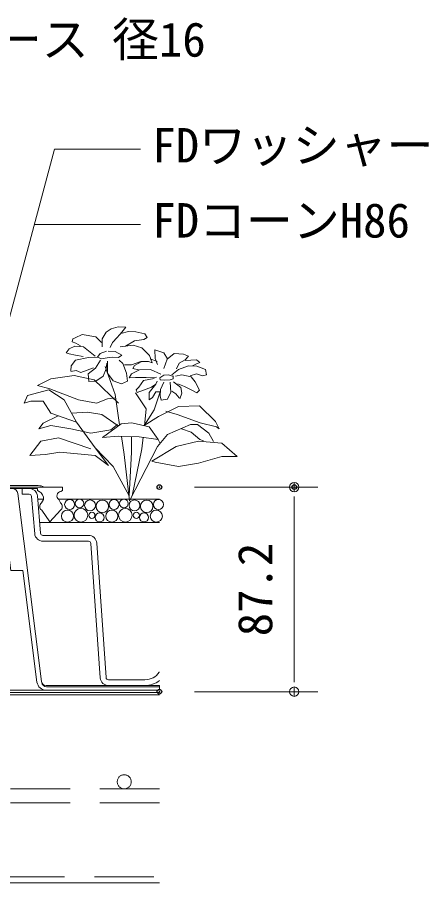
# Model space of a CAD drawing. Units: millimetres, scale not verified. Extents: x -1485 to 1485, y -1050 to 1050.
# Drawn here: x 664 to 839.5, y -250.5 to 118.3 of the extents above; entities that cross this region are included whole.
import ezdxf
from ezdxf.enums import TextEntityAlignment as Align

# ---------------------------------------------------------------- set-up
doc = ezdxf.new("R2010")
doc.units = ezdxf.units.MM
doc.header["$LTSCALE"] = 4
doc.header["$PDMODE"] = 32
doc.header["$PDSIZE"] = 2
doc.linetypes.add('USER1', pattern=[19.05, 12.7, -6.35])
doc.linetypes.add('USER2', pattern=[9.525, 6.35, -3.175])
for name, color, linetype, lineweight in [('0-0_0', 7, 'Continuous', 18), ('0-3_KUTAI', 3, 'Continuous', 18), ('0-4_BOUSUI', 1, 'Continuous', 18), ('0-6_dannnetu', 6, 'Continuous', 18), ('0-7_KANAMONO', 4, 'Continuous', 18), ('0-8_buhin', 2, 'USER2', 18), ('0-9_tensen', 7, 'USER2', 18), ('0-A_sunpo', 7, 'Continuous', 18), ('0-B_MOJI', 7, 'Continuous', 18), ('0-C_ecom', 7, 'Continuous', 18), ('0-D_GREEN', 3, 'Continuous', 18)]:
    doc.layers.add(name, color=color, linetype=linetype, lineweight=lineweight)
doc.layers.add('0-1_DEFPOINTS', color=7, linetype='Continuous')
doc.styles.add('ＭＳ ゴシック', font='')
doc.styles.get('ＭＳ ゴシック').set_extended_font_data('MS Gothic')

# ---------------------------------------------------------------- blocks, each defined once
blk = doc.blocks.new('_Dot')
at = {"layer": '0-0_0'}
for p, q in [((-0.5, 0), (-1, 0)), ((0.25, 0), (-0.25, 0))]:
    blk.add_line(p, q, dxfattribs=at)
blk.add_circle((0, 0), 0.25, dxfattribs=at)
blk = doc.blocks.new('D4')
at = {"layer": '0-1_DEFPOINTS'}
for p in [(2195.259, 968.096), (2252.759, 968.096), (2195.259, 880.896)]:
    blk.add_point(p, dxfattribs=at)
at = {"layer": '0-A_sunpo'}
for p, q in [((2210.259, 968.096), (2262.759, 968.096)), ((2252.759, 888.896), (2252.759, 960.096)), ((2210.259, 880.896), (2262.759, 880.896))]:
    blk.add_line(p, q, dxfattribs=at)
at = {"layer": '0-A_sunpo', "xscale": 8, "yscale": 8}
for p, rotation in [((2252.759, 968.096), 90), ((2252.759, 880.896), 270)]:
    blk.add_blockref('_Dot', p, dxfattribs=dict(at, rotation=rotation))
at = {"layer": '0-A_sunpo', "style": 'ＭＳ ゴシック'}
blk.add_text('87.2', height=14.66, rotation=90, dxfattribs=at).set_placement((2247.759, 904.496), align=Align.BOTTOM_LEFT)

msp = doc.modelspace()

# ---------------------------------------------------------------- linework, layer by layer
at = {"layer": '0-3_KUTAI'}
msp.add_line((724.651, -170.504), (-674.699, -170.504), dxfattribs=at)
at = {"layer": '0-4_BOUSUI'}
msp.add_lwpolyline([(724.651, -169.504), (549.651, -169.504), (549.651, -168.504), (724.651, -168.504)], dxfattribs=at)
at = {"layer": '0-6_dannnetu'}
msp.add_line((724.651, -250.504), (-674.699, -250.504), dxfattribs=at)
at = {"layer": '0-7_KANAMONO'}
for p, q in [((672.986, -81.304), (626.317, -81.304)), ((675.17, -87.258), (674.381, -88.65)), ((682.49, -88.65), (681.701, -87.258))]:
    msp.add_line(p, q, dxfattribs=at)
for points in [[(682.55, -83.746), (683.258, -83.404), (683.258, -81.904), (616.045, -81.904), (616.045, -83.404), (616.752, -83.746)], [(625.982, -83.746), (626.689, -83.404), (626.689, -82.504), (672.613, -82.504)], [(672.613, -82.504), (672.613, -83.404), (673.321, -83.746)], [(674.46, -91.818), (677.936, -96.704), (682.412, -91.818)]]:
    msp.add_lwpolyline(points, dxfattribs=at)
for centre, radius, start, end in [((672.986, -86.812), 5.508, 63.00853, 90), ((671.919, -86.727), 3.294, 350.73331, 64.81727), ((682.96, -85.704), 2, 101.81701, 230.98411), ((675.64, -90.204), 2, 129.0159, 233.82139), ((681.231, -90.204), 2, 306.17861, 50.9841)]:
    msp.add_arc(centre, radius, start, end, dxfattribs=at)
at = {"layer": '0-8_buhin'}
msp.add_line((-674.699, -248.004), (724.651, -248.004), dxfattribs=at)
at = {"layer": '0-9_tensen'}
for p, q in [((724.651, -210.504), (-674.699, -210.504)), ((724.651, -216.504), (-674.699, -216.504))]:
    msp.add_line(p, q, dxfattribs=at)
msp.add_circle((709.651, -207.504), 3, dxfattribs=at)
at = {"layer": '0-B_MOJI'}
msp.add_line((671.274, 30.01), (716.618, 30.01), dxfattribs=at)
msp.add_lwpolyline([(641.126, -82.504), (679.849, 62.01), (716.618, 62.01)], dxfattribs=at)
at = {"layer": '0-C_ecom', "color": 150}
for p, q in [((674.429, -164.757), (664.229, -84.688)), ((674.492, -165.257), (674.429, -164.757)), ((724.651, -167.004), (676.476, -167.004))]:
    msp.add_line(p, q, dxfattribs=at)
at = {"layer": '0-C_ecom'}
for p, q in [((667.151, -82.504), (666.151, -82.504)), ((670.107, -85.918), (671.478, -101.805)), ((673.969, -101.59), (672.598, -85.703)), ((673.573, -97.004), (724.651, -97.004)), ((694.418, -102.504), (674.965, -102.504)), ((695.416, -105.934), (699.424, -163.248)), ((724.651, -160.767), (724.6, -160.839)), ((718.48, -164.004), (702.915, -164.004)), ((702.915, -166.504), (718.48, -166.504))]:
    msp.add_line(p, q, dxfattribs=at)
at = {"layer": '0-C_ecom', "color": 3, "linetype": 'USER1'}
for p, q in [((672.71, -87.004), (675.202, -87.004)), ((681.44, -87.004), (724.651, -87.004))]:
    msp.add_line(p, q, dxfattribs=at)
at = {"layer": '0-C_ecom', "color": 1}
msp.add_line((724.651, -169.504), (-200.349, -169.504), dxfattribs=at)
at = {"layer": '0-C_ecom'}
for points in [[(669.111, -82.504), (666.151, -82.504), (666.151, -85.004), (669.111, -85.004)], [(674.965, -105.004), (683.399, -105.004), (694.418, -105.004)], [(701.918, -163.074), (699.081, -122.504), (697.91, -105.76)]]:
    msp.add_lwpolyline(points, dxfattribs=at)
at = {"layer": '0-C_ecom', "color": 150}
for points in [[(651.051, -88.504), (657.659, -88.504), (661.353, -117.504), (666.393, -117.504), (672.445, -165.009)], [(676.413, -168.504), (724.651, -168.504), (724.651, -166.504), (676.413, -166.504)]]:
    msp.add_lwpolyline(points, dxfattribs=at)
at = {"layer": '0-C_ecom'}
for centre, radius in [((686.359, -89.335), 2.127), ((690.578, -88.896), 1.865), ((695.083, -89.736), 2.322), ((700.306, -90.147), 2.658), ((705.302, -89.335), 2.127), ((709.521, -88.896), 1.865), ((714.026, -89.736), 2.322), ((719.249, -90.147), 2.658), ((724.245, -89.335), 2.127), ((685.444, -94.278), 2.579), ((691.18, -93.918), 2.903), ((704.386, -94.278), 2.579), ((710.122, -93.918), 2.903), ((723.329, -94.278), 2.579), ((695.843, -93.936), 1.311), ((699.134, -94.878), 1.925), ((714.786, -93.936), 1.311), ((718.077, -94.878), 1.925)]:
    msp.add_circle(centre, radius, dxfattribs=at)
at = {"layer": '0-C_ecom', "color": 150}
for centre, radius, start, end in [((661.75, -85.004), 2.5, 7.2593, 90), ((676.413, -164.504), 4, 187.2593, 270), ((676.413, -164.504), 2, 187.2593, 270), ((676.476, -165.004), 2, 187.2593, 270)]:
    msp.add_arc(centre, radius, start, end, dxfattribs=at)
at = {"layer": '0-C_ecom'}
for centre, radius, start, end in [((669.111, -86.004), 3.5, 4.93185, 90), ((669.111, -86.004), 1, 4.93181, 90), ((674.965, -101.504), 3.5, 184.93181, 270), ((674.965, -101.504), 1, 184.93185, 270), ((694.418, -106.004), 3.5, 4.00001, 90), ((694.418, -106.004), 1, 4, 90), ((718.48, -156.504), 7.5, 270, 324.68874), ((702.915, -163.004), 3.5, 184, 270), ((702.915, -163.004), 1, 183.99999, 270), ((718.48, -156.504), 10, 270, 308.10605)]:
    msp.add_arc(centre, radius, start, end, dxfattribs=at)
at = {"layer": '0-D_GREEN'}
for p, q in [((701.905, -15.933), (704.017, -14.47)), ((704.017, -14.47), (707.104, -13.658)), ((707.104, -13.658), (710.354, -13.82)), ((710.354, -13.82), (708.567, -15.933)), ((688.743, -18.37), (687.768, -18.695)), ((691.668, -16.908), (688.743, -18.37)), ((697.517, -17.883), (691.668, -16.908)), ((699.955, -20.32), (697.517, -17.883)), ((700.28, -18.695), (701.905, -15.933)), ((706.617, -18.207), (704.667, -20.32)), ((708.567, -15.933), (706.617, -18.207)), ((708.242, -16.42), (711.491, -15.608)), ((711.491, -15.608), (714.579, -15.77)), ((714.579, -15.77), (718.478, -16.583)), ((688.58, -21.945), (686.143, -23.082)), ((687.768, -18.695), (687.443, -19.995)), ((687.443, -19.995), (689.068, -20.645)), ((692.339, -22.211), (688.58, -21.945)), ((689.068, -20.645), (691.018, -21.782)), ((700.28, -22.107), (700.28, -18.695)), ((704.667, -20.32), (703.692, -22.432)), ((707.917, -22.107), (713.441, -21.457)), ((714.091, -19.67), (710.191, -21.945)), ((713.441, -21.457), (717.179, -22.595)), ((717.991, -19.02), (714.091, -19.67)), ((686.143, -23.082), (684.843, -24.707)), ((684.843, -24.707), (686.143, -25.195)), ((686.143, -25.195), (688.905, -25.682)), ((688.905, -25.682), (692.155, -26.332)), ((697.309, -26.127), (692.339, -22.211)), ((699.417, -25.073), (698.212, -26.579)), ((702.128, -24.019), (699.417, -25.073)), ((705.742, -24.169), (702.73, -24.019)), ((708.603, -25.675), (705.742, -24.169)), ((707.248, -26.729), (708.603, -25.675)), ((717.179, -22.595), (720.428, -25.844)), ((726.603, -24.707), (722.703, -23.407)), ((722.703, -23.407), (722.866, -27.144)), ((728.065, -27.307), (726.603, -24.707)), ((727.903, -27.469), (730.99, -25.032)), ((730.99, -25.032), (734.89, -25.357)), ((734.89, -25.357), (737.002, -26.169)), ((688.875, -27.783), (687.012, -30.329)), ((694.447, -26.729), (688.875, -27.783)), ((698.212, -26.579), (694.447, -26.729)), ((699.567, -27.783), (697.459, -31.247)), ((698.212, -26.579), (700.019, -27.332)), ((700.019, -27.332), (702.429, -26.88)), ((701.977, -31.548), (702.278, -29.139)), ((702.429, -26.88), (704.688, -26.579)), ((702.579, -28.235), (702.579, -33.355)), ((704.688, -26.579), (707.248, -26.729)), ((709.055, -29.289), (707.549, -27.783)), ((710.561, -33.355), (709.055, -29.289)), ((712.82, -29.892), (716.691, -28.444)), ((717.179, -28.444), (714.091, -30.069)), ((716.691, -28.444), (719.941, -28.444)), ((721.566, -28.932), (719.941, -28.444)), ((720.428, -25.844), (721.566, -28.932)), ((723.678, -28.444), (720.753, -27.307)), ((722.866, -27.144), (723.841, -29.744)), ((726.603, -31.369), (727.903, -27.469)), ((731.965, -31.532), (733.102, -29.094)), ((733.102, -29.094), (735.702, -27.632)), ((735.702, -27.632), (737.002, -26.169)), ((735.702, -27.957), (740.415, -27.632)), ((741.877, -28.769), (740.252, -29.582)), ((740.415, -27.632), (741.877, -28.769)), ((687.012, -30.329), (686.849, -32.441)), ((689.124, -32.279), (686.849, -32.604)), ((691.134, -33.054), (689.124, -32.279)), ((691.134, -33.054), (696.556, -31.097)), ((697.459, -31.247), (694.297, -33.657)), ((700.622, -34.711), (701.977, -31.548)), ((701.552, -30.613), (705.808, -42.436)), ((709.808, -29.892), (712.82, -29.892)), ((716.204, -32.019), (712.791, -33.644)), ((714.091, -30.069), (713.279, -31.369)), ((713.279, -31.369), (715.716, -32.019)), ((720.916, -31.857), (716.204, -32.019)), ((725.303, -33.806), (720.916, -31.857)), ((730.015, -34.131), (732.778, -31.857)), ((732.778, -31.857), (737.002, -30.232)), ((737.002, -30.232), (740.577, -30.394)), ((740.252, -29.582), (738.79, -30.232)), ((740.577, -30.394), (744.314, -31.857)), ((688.311, -34.396), (678.38, -35.815)), ((696.823, -36.288), (688.311, -34.396)), ((694.297, -33.657), (694.598, -36.97)), ((694.598, -36.97), (697.61, -36.819)), ((707.227, -46.219), (696.823, -36.288)), ((697.61, -36.819), (700.622, -34.711)), ((702.579, -33.355), (704.989, -36.669)), ((704.989, -36.669), (708.453, -37.873)), ((708.453, -37.873), (711.013, -36.819)), ((711.013, -36.819), (710.561, -33.355)), ((712.791, -33.644), (711.816, -35.431)), ((711.816, -35.431), (714.416, -35.269)), ((714.416, -35.269), (718.966, -35.269)), ((717.828, -36.569), (715.879, -39.331)), ((722.378, -35.594), (717.828, -36.569)), ((718.966, -35.269), (723.353, -35.106)), ((724.816, -35.431), (726.603, -34.294)), ((724.816, -35.431), (724.978, -36.244)), ((724.978, -36.244), (726.928, -36.406)), ((726.603, -34.294), (728.553, -34.131)), ((728.553, -34.131), (730.178, -34.619)), ((731.478, -34.619), (734.24, -34.131)), ((734.24, -34.131), (738.14, -34.944)), ((740.415, -33.644), (737.815, -34.456)), ((738.14, -34.944), (739.927, -37.056)), ((743.014, -34.456), (740.415, -33.644)), ((677.434, -40.544), (668.448, -42.909)), ((684.055, -44.8), (677.434, -40.544)), ((677.907, -40.071), (690.202, -44.8)), ((717.828, -40.631), (721.241, -39.331)), ((726.603, -37.219), (725.141, -40.306)), ((730.665, -37.056), (733.752, -39.494)), ((732.453, -37.869), (735.377, -39.006)), ((735.377, -39.006), (738.79, -40.794)), ((668.448, -42.909), (667.03, -46.219)), ((702.498, -44.328), (705.808, -43.855)), ((705.808, -42.436), (707.227, -52.367)), ((719.05, -48.584), (714.416, -41.768)), ((715.229, -41.606), (717.828, -40.631)), ((722.36, -49.057), (724.978, -41.281)), ((723.191, -41.281), (724.978, -41.281)), ((738.79, -40.794), (740.577, -41.768)), ((667.03, -46.219), (669.867, -45.273)), ((669.867, -45.273), (675.069, -45.273)), ((675.069, -45.273), (678.38, -50.475)), ((689.257, -54.259), (684.055, -44.8)), ((690.202, -44.8), (697.769, -46.219)), ((697.769, -46.219), (702.498, -44.328)), ((732.765, -47.638), (724.252, -51.894)), ((725.465, -44.856), (728.065, -44.531)), ((732.765, -47.638), (741.714, -47.293)), ((741.714, -47.293), (748.539, -53.955)), ((681.447, -51.542), (675.069, -54.732)), ((678.38, -50.475), (689.257, -54.259)), ((693.986, -50.002), (687.137, -50.405)), ((700.134, -50.948), (693.986, -50.002)), ((707.116, -55.877), (700.134, -50.948)), ((719.05, -48.584), (718.25, -55.782)), ((722.36, -49.057), (718.273, -55.573)), ((727.415, -49.568), (732.29, -51.03)), ((732.29, -51.03), (742.039, -54.605)), ((675.069, -54.732), (673.178, -57.096)), ((689.257, -54.259), (697.296, -65.136)), ((708.404, -54.93), (700.442, -60.78)), ((707.227, -52.367), (707.695, -55.451)), ((712.954, -54.605), (708.404, -54.93)), ((720.266, -56.23), (712.954, -54.605)), ((724.252, -51.894), (718.104, -55.677)), ((728.035, -59.461), (737.967, -55.205)), ((737.967, -55.205), (740.902, -55.255)), ((740.902, -55.255), (745.777, -58.992)), ((742.039, -54.605), (749.026, -56.23)), ((748.539, -53.955), (750.164, -57.042)), ((673.178, -57.096), (678.38, -55.677)), ((678.38, -55.677), (686.892, -57.096)), ((686.892, -57.096), (695.404, -58.988)), ((724.166, -61.592), (720.266, -56.23)), ((734.077, -57.042), (738.14, -58.505)), ((738.14, -58.505), (741.877, -61.592)), ((745.777, -58.992), (747.727, -62.567)), ((749.026, -56.23), (750.164, -57.042)), ((674.123, -62.298), (669.394, -68.446)), ((681.69, -60.879), (674.123, -62.298)), ((695.404, -65.609), (681.69, -60.879)), ((700.442, -60.78), (707.104, -60.292)), ((707.104, -60.292), (716.041, -60.455)), ((708.432, -60.316), (709.592, -67.973)), ((712.711, -60.394), (712.711, -67.068)), ((716.041, -60.455), (724.166, -61.592)), ((717.705, -60.688), (717.158, -65.609)), ((723.779, -64.663), (728.035, -59.461)), ((724.166, -61.592), (724.978, -63.38)), ((731.819, -64.663), (741.277, -62.298)), ((741.277, -62.298), (751.208, -63.244)), ((741.877, -61.592), (743.502, -62.242)), ((697.296, -65.136), (704.863, -73.175)), ((697.296, -65.136), (702.971, -72.702)), ((711.956, -87.835), (723.779, -64.663)), ((717.158, -65.609), (713.092, -85.609)), ((721.415, -70.811), (731.819, -64.663)), ((669.394, -68.446), (676.015, -67.973)), ((676.015, -67.973), (682.163, -67.027)), ((682.163, -67.027), (697.296, -68.446)), ((697.296, -68.446), (702.971, -72.702)), ((709.592, -67.973), (711.956, -87.835)), ((712.711, -67.068), (711.691, -85.609)), ((751.208, -68.919), (741.277, -71.756)), ((704.863, -73.175), (711.691, -85.609)), ((722.833, -71.284), (721.415, -70.811)), ((732.765, -73.175), (722.833, -71.284)), ((741.277, -71.756), (732.765, -73.175))]:
    msp.add_line(p, q, dxfattribs=at)
for points in [[(718.478, -16.583), (719.453, -18.207), (717.991, -19.02)], [(744.314, -31.857), (744.802, -34.131), (743.014, -34.456)], [(678.38, -35.815), (672.705, -38.653), (677.907, -40.071)], [(721.241, -39.331), (723.191, -38.031), (723.678, -36.731)], [(726.928, -36.406), (729.203, -36.244), (730.503, -35.756), (730.503, -34.456)], [(715.879, -39.331), (714.741, -40.469), (715.229, -41.606)], [(723.191, -38.031), (720.266, -41.606), (720.266, -44.693), (721.728, -43.718), (723.191, -41.281)], [(725.141, -40.306), (724.978, -43.068), (725.465, -44.856)], [(728.065, -44.531), (729.528, -41.443), (729.203, -37.219)], [(733.752, -39.494), (734.24, -41.931), (733.427, -44.368)], [(739.927, -37.056), (741.714, -40.631), (740.577, -41.768)], [(730.015, -41.118), (731.64, -42.256), (733.102, -43.881)], [(695.404, -58.988), (703.917, -57.569), (706.754, -55.205)], [(751.208, -63.244), (757.829, -68.919), (751.208, -68.919)]]:
    msp.add_lwpolyline(points, dxfattribs=at)

# ---------------------------------------------------------------- block references
at = {"layer": '0-A_sunpo'}
msp.add_blockref('D4', (-1470.608, -1050), dxfattribs=at)

# ---------------------------------------------------------------- texts
at = {"layer": '0-B_MOJI', "style": 'ＭＳ ゴシック'}
for s, p in [('FDドリップホース 径16', (534.551, 97.082)), ('FDワッシャー', (721.618, 52.01)), ('FDコーンH86', (721.618, 20.01))]:
    msp.add_text(s, height=14.66, dxfattribs=at).set_placement(p, align=Align.BOTTOM_LEFT)

doc.saveas('drawing.dxf')
